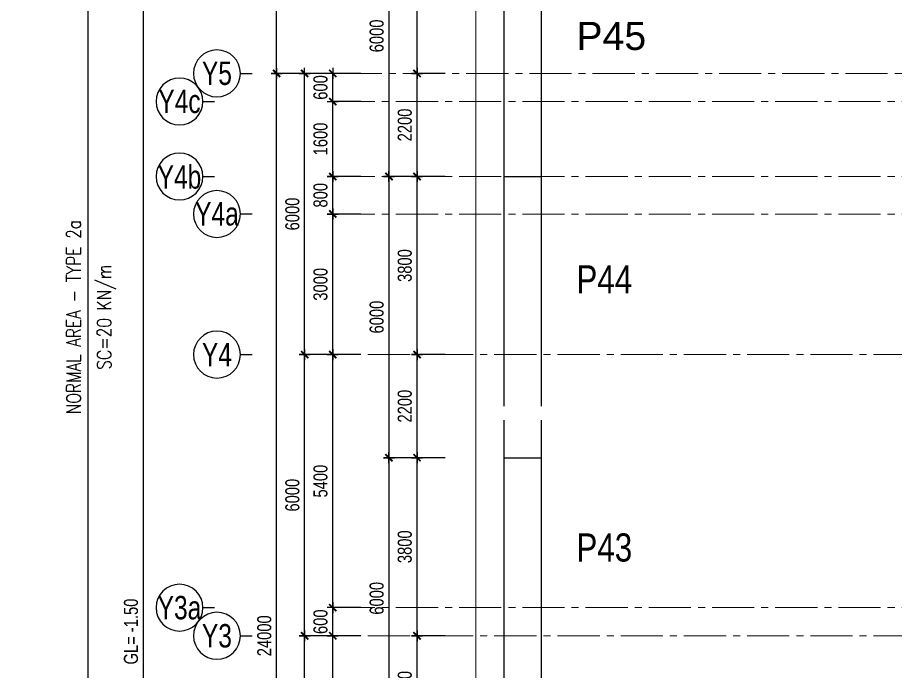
# Model space of a CAD drawing. Header units: millimetres. Extents: x 2611025 to 4139346, y -89870 to 101087.
# Drawn here: x 2637986 to 2656733, y -26496 to -12543 of the extents above; entities that cross this region are included whole.
import ezdxf
from ezdxf.enums import TextEntityAlignment as Align

# ---------------------------------------------------------------- set-up
doc = ezdxf.new("R2010")
doc.units = ezdxf.units.MM
doc.header["$LTSCALE"] = 1200
doc.header["$PDMODE"] = 35
doc.linetypes.add('CENTER2', pattern=[1.125, 0.75, -0.125, 0.125, -0.125])
doc.linetypes.add('ChainLines2', pattern=[3230, 2800, -140, 150, -140])
for name, color, linetype, lineweight in [('2D_SIKITI', 6, 'ChainLines2', 20), ('BOUND', 3, 'Continuous', 20), ('K-THUOC', 1, 'Continuous', 18)]:
    doc.layers.add(name, color=color, linetype=linetype, lineweight=lineweight)
for name, color, linetype in [('CDC.01.AXIS', 160, 'CENTER2'), ('CDC.02.DIM', 1, 'Continuous'), ('CDC.06.TEXT', 2, 'Continuous'), ('WALL-RC', 2, 'Continuous')]:
    doc.layers.add(name, color=color, linetype=linetype)
doc.styles.add('1', font='arial.ttf', dxfattribs={"width": 0.75})
doc.styles.add('Arial', font='arial.ttf', dxfattribs={"height": 480})
doc.styles.add('BIGTEXT', font='arial.ttf', dxfattribs={"width": 0.8})
doc.styles.add('DIMTEXT', font='romans.shx', dxfattribs={"width": 0.8})
doc.styles.add('SMTEXT', font='arial.ttf', dxfattribs={"width": 0.75})
doc.dimstyles.new('120X1', dxfattribs={"dimscale": 120, "dimtxt": 2.5, "dimasz": 0.008, "dimexe": 0, "dimexo": 0, "dimgap": 0.9, "dimtad": 1, "dimdec": 0, "dimzin": 13, "dimdsep": 46, "dimtxsty": '1', "dimblk1": 'CHEO', "dimblk2": 'CHEO', "dimsah": 1, "dimcen": 0, "dimclrd": 256, "dimclre": 256, "dimclrt": 3, "dimadec": 0, "dimazin": 0, "dimtfac": 1, "dimtdec": 0, "dimtix": 1, "dimtmove": 2, "dimatfit": 3, "dimldrblk": 'CHEO', "dimfxl": 8, "dimfxlon": 1, "dimtolj": 1, "dimtzin": 13, "dimarcsym": 0})
doc.dimstyles.new('BSV1-100', dxfattribs={"dimtxt": 300, "dimasz": 250, "dimexe": 200, "dimexo": 0, "dimgap": 108, "dimtad": 1, "dimdec": 0, "dimdsep": 46, "dimtxsty": 'SMTEXT', "dimblk": 'ARCHTICK', "dimcen": 100, "dimdle": 250, "dimclrd": 256, "dimclre": 256, "dimclrt": 1, "dimadec": 0, "dimazin": 0, "dimtfac": 1, "dimtdec": 0, "dimtix": 1, "dimtmove": 2, "dimatfit": 3, "dimfxl": 720, "dimfxlon": 1, "dimtolj": 1, "dimtzin": 0, "dimarcsym": 0})
doc.dimstyles.new('BSV100', dxfattribs={"dimscale": 1.5, "dimtxt": 300, "dimasz": 250, "dimexe": 200, "dimexo": 0, "dimgap": 108, "dimtad": 1, "dimdec": 0, "dimdsep": 46, "dimtxsty": 'SMTEXT', "dimblk": 'ARCHTICK', "dimcen": 100, "dimdle": 250, "dimclrd": 256, "dimclre": 256, "dimclrt": 2, "dimadec": 0, "dimazin": 0, "dimtfac": 1, "dimtdec": 0, "dimtix": 1, "dimtmove": 2, "dimatfit": 3, "dimfxl": 550, "dimfxlon": 1, "dimtolj": 1, "dimtzin": 0, "dimarcsym": 0})

# ---------------------------------------------------------------- blocks, each defined once
blk = doc.blocks.new('_ArchTick')
at = {"color": 0, "linetype": 'ByBlock', "const_width": 0.15}
blk.add_lwpolyline([(-0.5, -0.5), (0.5, 0.5)], dxfattribs=at)
blk = doc.blocks.new('*D16')
at = {"layer": 'BOUND', "lineweight": -2, "transparency": 16777216}
for p, q in [((2640673, -44255), (2640673, -7035)), ((2641393, -7285), (2640473, -7285)), ((2641393, -44005), (2640473, -44005))]:
    blk.add_line(p, q, dxfattribs=at)
at = {"layer": 'Defpoints', "color": 0, "transparency": 16777216}
for p in [(2640673, -7285), (2648144, -7285), (2648144, -44005)]:
    blk.add_point(p, dxfattribs=at)
at = {"layer": 'BOUND', "lineweight": -2, "transparency": 16777216, "xscale": 250, "yscale": 250, "zscale": 250}
for p, rotation in [((2640673, -7285), 90), ((2640673, -44005), 270)]:
    blk.add_blockref('_ArchTick', p, dxfattribs=dict(at, rotation=rotation))
at = {"layer": 'BOUND', "color": 1, "transparency": 16777216, "insert": (2640410, -25645), "char_height": 300, "attachment_point": 5, "rotation": 90, "style": 'SMTEXT'}
blk.add_mtext('\\A1;GL= -1.50', dxfattribs=at)
blk = doc.blocks.new('*D64')
at = {"layer": 'Defpoints', "color": 0, "transparency": 16777216}
for p in [(2639497, -9935), (2648375, -9935), (2648375, -27935)]:
    blk.add_point(p, dxfattribs=at)
at = {"layer": 'K-THUOC', "lineweight": -2, "transparency": 16777216}
for p, q in [((2639497, -28310), (2639497, -9560)), ((2640322, -9935), (2639197, -9935)), ((2640322, -27935), (2639197, -27935))]:
    blk.add_line(p, q, dxfattribs=at)
at = {"layer": 'K-THUOC', "lineweight": -2, "transparency": 16777216, "xscale": 375, "yscale": 375, "zscale": 375}
for p, rotation in [((2639497, -9935), 90), ((2639497, -27935), 270)]:
    blk.add_blockref('_ArchTick', p, dxfattribs=dict(at, rotation=rotation))
at = {"layer": 'K-THUOC', "color": 2, "transparency": 16777216, "char_height": 300, "attachment_point": 5, "rotation": 90, "style": 'DIMTEXT'}
for s, insert in [('\\A1;NORMAL AREA - TYPE 2a', (2639185, -18935)), ('\\A1;SC=20 KN/m', (2639888, -18935))]:
    blk.add_mtext(s, dxfattribs=dict(at, insert=insert))
blk = doc.blocks.new('_Axis name')
at = {"layer": 'CDC.02.DIM'}
blk.add_line((0, 2.5), (0, 0), dxfattribs=at)
blk.add_circle((0, 7.5), 5, dxfattribs=at)
at = {"layer": 'CDC.02.DIM', "style": 'BIGTEXT', "width": 0.75}
blk.add_attdef('.', text='', height=5, dxfattribs=at).set_placement((0, 7.5), align=Align.MIDDLE)
blk = doc.blocks.new('CHEO')
at = {"layer": 'CDC.02.DIM'}
for points in [[(-121, 0), (121, 0)], [(0, 121), (0, -121)]]:
    blk.add_lwpolyline(points, dxfattribs=at)
at = {"layer": 'CDC.02.DIM', "const_width": 40}
blk.add_lwpolyline([(80, 80), (-80, -81)], dxfattribs=at)
blk = doc.blocks.new('*D149')
at = {"layer": 'CDC.02.DIM', "lineweight": -2, "transparency": 16777216}
for p, q in [((2644477, -13735), (2643517, -13735)), ((2643517, -37734), (2643517, -13736)), ((2644477, -37735), (2643517, -37735))]:
    blk.add_line(p, q, dxfattribs=at)
at = {"layer": 'Defpoints', "color": 0, "transparency": 16777216}
for p in [(2643517, -13735), (2645317, -13735), (2645317, -37735)]:
    blk.add_point(p, dxfattribs=at)
at = {"layer": 'CDC.02.DIM', "lineweight": -2, "transparency": 16777216, "xscale": 0.96, "yscale": 0.96, "zscale": 0.96}
for p, rotation in [((2643517, -13735), 90), ((2643517, -37735), 270)]:
    blk.add_blockref('CHEO', p, dxfattribs=dict(at, rotation=rotation))
at = {"layer": 'CDC.02.DIM', "color": 3, "transparency": 16777216, "insert": (2643256, -25735), "char_height": 300, "attachment_point": 5, "rotation": 90, "style": '1'}
blk.add_mtext('\\A1;24000', dxfattribs=at)
blk = doc.blocks.new('*D150')
at = {"layer": 'CDC.02.DIM', "lineweight": -2, "transparency": 16777216}
for p, q in [((2644477, -8085), (2643517, -8085)), ((2643517, -13734), (2643517, -8086)), ((2644477, -13735), (2643517, -13735))]:
    blk.add_line(p, q, dxfattribs=at)
at = {"layer": 'Defpoints', "color": 0, "transparency": 16777216}
for p in [(2643517, -8085), (2645317, -8085), (2645317, -13735)]:
    blk.add_point(p, dxfattribs=at)
at = {"layer": 'CDC.02.DIM', "lineweight": -2, "transparency": 16777216, "xscale": 0.96, "yscale": 0.96, "zscale": 0.96}
for p, rotation in [((2643517, -8085), 90), ((2643517, -13735), 270)]:
    blk.add_blockref('CHEO', p, dxfattribs=dict(at, rotation=rotation))
at = {"layer": 'CDC.02.DIM', "color": 3, "transparency": 16777216, "insert": (2643256, -10910), "char_height": 300, "attachment_point": 5, "rotation": 90, "style": '1'}
blk.add_mtext('\\A1;5650', dxfattribs=at)
blk = doc.blocks.new('*D152')
at = {"layer": 'CDC.02.DIM', "lineweight": -2, "transparency": 16777216}
for p, q in [((2645077, -25735), (2644117, -25735)), ((2644117, -31734), (2644117, -25736)), ((2645077, -31735), (2644117, -31735))]:
    blk.add_line(p, q, dxfattribs=at)
at = {"layer": 'Defpoints', "color": 0, "transparency": 16777216}
for p in [(2644117, -25735), (2645317, -25735), (2645317, -31735)]:
    blk.add_point(p, dxfattribs=at)
at = {"layer": 'CDC.02.DIM', "lineweight": -2, "transparency": 16777216, "xscale": 0.96, "yscale": 0.96, "zscale": 0.96}
for p, rotation in [((2644117, -25735), 90), ((2644117, -31735), 270)]:
    blk.add_blockref('CHEO', p, dxfattribs=dict(at, rotation=rotation))
at = {"layer": 'CDC.02.DIM', "color": 3, "transparency": 16777216, "insert": (2643856, -28735), "char_height": 300, "attachment_point": 5, "rotation": 90, "style": '1'}
blk.add_mtext('\\A1;6000', dxfattribs=at)
blk = doc.blocks.new('*D153')
at = {"layer": 'CDC.02.DIM', "lineweight": -2, "transparency": 16777216}
for p, q in [((2645077, -19735), (2644117, -19735)), ((2644117, -25734), (2644117, -19736)), ((2645077, -25735), (2644117, -25735))]:
    blk.add_line(p, q, dxfattribs=at)
at = {"layer": 'Defpoints', "color": 0, "transparency": 16777216}
for p in [(2644117, -19735), (2645317, -19735), (2645317, -25735)]:
    blk.add_point(p, dxfattribs=at)
at = {"layer": 'CDC.02.DIM', "lineweight": -2, "transparency": 16777216, "xscale": 0.96, "yscale": 0.96, "zscale": 0.96}
for p, rotation in [((2644117, -19735), 90), ((2644117, -25735), 270)]:
    blk.add_blockref('CHEO', p, dxfattribs=dict(at, rotation=rotation))
at = {"layer": 'CDC.02.DIM', "color": 3, "transparency": 16777216, "insert": (2643856, -22735), "char_height": 300, "attachment_point": 5, "rotation": 90, "style": '1'}
blk.add_mtext('\\A1;6000', dxfattribs=at)
blk = doc.blocks.new('*D154')
at = {"layer": 'CDC.02.DIM', "lineweight": -2, "transparency": 16777216}
for p, q in [((2645077, -13735), (2644117, -13735)), ((2644117, -19734), (2644117, -13736)), ((2645077, -19735), (2644117, -19735))]:
    blk.add_line(p, q, dxfattribs=at)
at = {"layer": 'Defpoints', "color": 0, "transparency": 16777216}
for p in [(2644117, -13735), (2645317, -13735), (2645317, -19735)]:
    blk.add_point(p, dxfattribs=at)
at = {"layer": 'CDC.02.DIM', "lineweight": -2, "transparency": 16777216, "xscale": 0.96, "yscale": 0.96, "zscale": 0.96}
for p, rotation in [((2644117, -13735), 90), ((2644117, -19735), 270)]:
    blk.add_blockref('CHEO', p, dxfattribs=dict(at, rotation=rotation))
at = {"layer": 'CDC.02.DIM', "color": 3, "transparency": 16777216, "insert": (2643856, -16735), "char_height": 300, "attachment_point": 5, "rotation": 90, "style": '1'}
blk.add_mtext('\\A1;6000', dxfattribs=at)
blk = doc.blocks.new('*D158')
at = {"layer": 'CDC.02.DIM', "lineweight": -2, "transparency": 16777216}
for p, q in [((2645317, -25735), (2644717, -25735)), ((2644717, -31734), (2644717, -25736)), ((2645317, -31735), (2644717, -31735))]:
    blk.add_line(p, q, dxfattribs=at)
at = {"layer": 'Defpoints', "color": 0, "transparency": 16777216}
for p in [(2644717, -25735), (2645317, -25735), (2645317, -31735)]:
    blk.add_point(p, dxfattribs=at)
at = {"layer": 'CDC.02.DIM', "lineweight": -2, "transparency": 16777216, "xscale": 0.96, "yscale": 0.96, "zscale": 0.96}
for p, rotation in [((2644717, -25735), 90), ((2644717, -31735), 270)]:
    blk.add_blockref('CHEO', p, dxfattribs=dict(at, rotation=rotation))
at = {"layer": 'CDC.02.DIM', "color": 3, "transparency": 16777216, "insert": (2644456, -28735), "char_height": 300, "attachment_point": 5, "rotation": 90, "style": '1'}
blk.add_mtext('\\A1;6000', dxfattribs=at)
blk = doc.blocks.new('*D159')
at = {"layer": 'CDC.02.DIM', "lineweight": -2, "transparency": 16777216}
for p, q in [((2644717, -25134), (2644717, -25133)), ((2645317, -25135), (2644717, -25135)), ((2644717, -25735), (2644717, -25135)), ((2645317, -25735), (2644717, -25735)), ((2644717, -25736), (2644717, -25736))]:
    blk.add_line(p, q, dxfattribs=at)
at = {"layer": 'Defpoints', "color": 0, "transparency": 16777216}
for p in [(2644717, -25135), (2645317, -25135), (2645317, -25735)]:
    blk.add_point(p, dxfattribs=at)
at = {"layer": 'CDC.02.DIM', "lineweight": -2, "transparency": 16777216, "xscale": 0.96, "yscale": 0.96, "zscale": 0.96}
for p, rotation in [((2644717, -25135), 270), ((2644717, -25735), 90)]:
    blk.add_blockref('CHEO', p, dxfattribs=dict(at, rotation=rotation))
at = {"layer": 'CDC.02.DIM', "color": 3, "transparency": 16777216, "insert": (2644456, -25435), "char_height": 300, "attachment_point": 5, "rotation": 90, "style": '1'}
blk.add_mtext('\\A1;600', dxfattribs=at)
blk = doc.blocks.new('*D160')
at = {"layer": 'CDC.02.DIM', "lineweight": -2, "transparency": 16777216}
for p, q in [((2645317, -19735), (2644717, -19735)), ((2644717, -25134), (2644717, -19736)), ((2645317, -25135), (2644717, -25135))]:
    blk.add_line(p, q, dxfattribs=at)
at = {"layer": 'Defpoints', "color": 0, "transparency": 16777216}
for p in [(2644717, -19735), (2645317, -19735), (2645317, -25135)]:
    blk.add_point(p, dxfattribs=at)
at = {"layer": 'CDC.02.DIM', "lineweight": -2, "transparency": 16777216, "xscale": 0.96, "yscale": 0.96, "zscale": 0.96}
for p, rotation in [((2644717, -19735), 90), ((2644717, -25135), 270)]:
    blk.add_blockref('CHEO', p, dxfattribs=dict(at, rotation=rotation))
at = {"layer": 'CDC.02.DIM', "color": 3, "transparency": 16777216, "insert": (2644456, -22435), "char_height": 300, "attachment_point": 5, "rotation": 90, "style": '1'}
blk.add_mtext('\\A1;5400', dxfattribs=at)
blk = doc.blocks.new('*D161')
at = {"layer": 'CDC.02.DIM', "lineweight": -2, "transparency": 16777216}
for p, q in [((2645317, -16735), (2644717, -16735)), ((2644717, -19734), (2644717, -16736)), ((2645317, -19735), (2644717, -19735))]:
    blk.add_line(p, q, dxfattribs=at)
at = {"layer": 'Defpoints', "color": 0, "transparency": 16777216}
for p in [(2644717, -16735), (2645317, -16735), (2645317, -19735)]:
    blk.add_point(p, dxfattribs=at)
at = {"layer": 'CDC.02.DIM', "lineweight": -2, "transparency": 16777216, "xscale": 0.96, "yscale": 0.96, "zscale": 0.96}
for p, rotation in [((2644717, -16735), 90), ((2644717, -19735), 270)]:
    blk.add_blockref('CHEO', p, dxfattribs=dict(at, rotation=rotation))
at = {"layer": 'CDC.02.DIM', "color": 3, "transparency": 16777216, "insert": (2644456, -18235), "char_height": 300, "attachment_point": 5, "rotation": 90, "style": '1'}
blk.add_mtext('\\A1;3000', dxfattribs=at)
blk = doc.blocks.new('*D162')
at = {"layer": 'CDC.02.DIM', "lineweight": -2, "transparency": 16777216}
for p, q in [((2645317, -15935), (2644717, -15935)), ((2644717, -16734), (2644717, -15936)), ((2645317, -16735), (2644717, -16735))]:
    blk.add_line(p, q, dxfattribs=at)
at = {"layer": 'Defpoints', "color": 0, "transparency": 16777216}
for p in [(2644717, -15935), (2645317, -15935), (2645317, -16735)]:
    blk.add_point(p, dxfattribs=at)
at = {"layer": 'CDC.02.DIM', "lineweight": -2, "transparency": 16777216, "xscale": 0.96, "yscale": 0.96, "zscale": 0.96}
for p, rotation in [((2644717, -15935), 90), ((2644717, -16735), 270)]:
    blk.add_blockref('CHEO', p, dxfattribs=dict(at, rotation=rotation))
at = {"layer": 'CDC.02.DIM', "color": 3, "transparency": 16777216, "insert": (2644456, -16335), "char_height": 300, "attachment_point": 5, "rotation": 90, "style": '1'}
blk.add_mtext('\\A1;800', dxfattribs=at)
blk = doc.blocks.new('*D163')
at = {"layer": 'CDC.02.DIM', "lineweight": -2, "transparency": 16777216}
for p, q in [((2645317, -14335), (2644717, -14335)), ((2644717, -15934), (2644717, -14336)), ((2645317, -15935), (2644717, -15935))]:
    blk.add_line(p, q, dxfattribs=at)
at = {"layer": 'Defpoints', "color": 0, "transparency": 16777216}
for p in [(2644717, -14335), (2645317, -14335), (2645317, -15935)]:
    blk.add_point(p, dxfattribs=at)
at = {"layer": 'CDC.02.DIM', "lineweight": -2, "transparency": 16777216, "xscale": 0.96, "yscale": 0.96, "zscale": 0.96}
for p, rotation in [((2644717, -14335), 90), ((2644717, -15935), 270)]:
    blk.add_blockref('CHEO', p, dxfattribs=dict(at, rotation=rotation))
at = {"layer": 'CDC.02.DIM', "color": 3, "transparency": 16777216, "insert": (2644456, -15135), "char_height": 300, "attachment_point": 5, "rotation": 90, "style": '1'}
blk.add_mtext('\\A1;1600', dxfattribs=at)
blk = doc.blocks.new('*D164')
at = {"layer": 'CDC.02.DIM', "lineweight": -2, "transparency": 16777216}
for p, q in [((2644717, -13734), (2644717, -13733)), ((2645317, -13735), (2644717, -13735)), ((2644717, -14335), (2644717, -13735)), ((2645317, -14335), (2644717, -14335)), ((2644717, -14336), (2644717, -14336))]:
    blk.add_line(p, q, dxfattribs=at)
at = {"layer": 'Defpoints', "color": 0, "transparency": 16777216}
for p in [(2644717, -13735), (2645317, -13735), (2645317, -14335)]:
    blk.add_point(p, dxfattribs=at)
at = {"layer": 'CDC.02.DIM', "lineweight": -2, "transparency": 16777216, "xscale": 0.96, "yscale": 0.96, "zscale": 0.96}
for p, rotation in [((2644717, -13735), 270), ((2644717, -14335), 90)]:
    blk.add_blockref('CHEO', p, dxfattribs=dict(at, rotation=rotation))
at = {"layer": 'CDC.02.DIM', "color": 3, "transparency": 16777216, "insert": (2644456, -14035), "char_height": 300, "attachment_point": 5, "rotation": 90, "style": '1'}
blk.add_mtext('\\A1;600', dxfattribs=at)
blk = doc.blocks.new('*D173')
at = {"layer": 'CDC.02.DIM', "lineweight": -2, "transparency": 16777216}
for p, q in [((2647117, -25735), (2646517, -25735)), ((2646517, -27934), (2646517, -25736)), ((2647117, -27935), (2646517, -27935))]:
    blk.add_line(p, q, dxfattribs=at)
at = {"layer": 'Defpoints', "color": 0, "transparency": 16777216}
for p in [(2646517, -25735), (2647117, -25735), (2647117, -27935)]:
    blk.add_point(p, dxfattribs=at)
at = {"layer": 'CDC.02.DIM', "lineweight": -2, "transparency": 16777216, "xscale": 0.96, "yscale": 0.96, "zscale": 0.96}
for p, rotation in [((2646517, -25735), 90), ((2646517, -27935), 270)]:
    blk.add_blockref('CHEO', p, dxfattribs=dict(at, rotation=rotation))
at = {"layer": 'CDC.02.DIM', "color": 3, "transparency": 16777216, "insert": (2646256, -26835), "char_height": 300, "attachment_point": 5, "rotation": 90, "style": '1'}
blk.add_mtext('\\A1;2200', dxfattribs=at)
blk = doc.blocks.new('*D174')
at = {"layer": 'CDC.02.DIM', "lineweight": -2, "transparency": 16777216}
for p, q in [((2647117, -21935), (2646517, -21935)), ((2646517, -25734), (2646517, -21936)), ((2647117, -25735), (2646517, -25735))]:
    blk.add_line(p, q, dxfattribs=at)
at = {"layer": 'Defpoints', "color": 0, "transparency": 16777216}
for p in [(2646517, -21935), (2647117, -21935), (2647117, -25735)]:
    blk.add_point(p, dxfattribs=at)
at = {"layer": 'CDC.02.DIM', "lineweight": -2, "transparency": 16777216, "xscale": 0.96, "yscale": 0.96, "zscale": 0.96}
for p, rotation in [((2646517, -21935), 90), ((2646517, -25735), 270)]:
    blk.add_blockref('CHEO', p, dxfattribs=dict(at, rotation=rotation))
at = {"layer": 'CDC.02.DIM', "color": 3, "transparency": 16777216, "insert": (2646256, -23835), "char_height": 300, "attachment_point": 5, "rotation": 90, "style": '1'}
blk.add_mtext('\\A1;3800', dxfattribs=at)
blk = doc.blocks.new('*D175')
at = {"layer": 'CDC.02.DIM', "lineweight": -2, "transparency": 16777216}
for p, q in [((2647117, -19735), (2646517, -19735)), ((2646517, -21934), (2646517, -19736)), ((2647117, -21935), (2646517, -21935))]:
    blk.add_line(p, q, dxfattribs=at)
at = {"layer": 'Defpoints', "color": 0, "transparency": 16777216}
for p in [(2646517, -19735), (2647117, -19735), (2647117, -21935)]:
    blk.add_point(p, dxfattribs=at)
at = {"layer": 'CDC.02.DIM', "lineweight": -2, "transparency": 16777216, "xscale": 0.96, "yscale": 0.96, "zscale": 0.96}
for p, rotation in [((2646517, -19735), 90), ((2646517, -21935), 270)]:
    blk.add_blockref('CHEO', p, dxfattribs=dict(at, rotation=rotation))
at = {"layer": 'CDC.02.DIM', "color": 3, "transparency": 16777216, "insert": (2646256, -20835), "char_height": 300, "attachment_point": 5, "rotation": 90, "style": '1'}
blk.add_mtext('\\A1;2200', dxfattribs=at)
blk = doc.blocks.new('*D176')
at = {"layer": 'CDC.02.DIM', "lineweight": -2, "transparency": 16777216}
for p, q in [((2647117, -15935), (2646517, -15935)), ((2646517, -19734), (2646517, -15936)), ((2647117, -19735), (2646517, -19735))]:
    blk.add_line(p, q, dxfattribs=at)
at = {"layer": 'Defpoints', "color": 0, "transparency": 16777216}
for p in [(2646517, -15935), (2647117, -15935), (2647117, -19735)]:
    blk.add_point(p, dxfattribs=at)
at = {"layer": 'CDC.02.DIM', "lineweight": -2, "transparency": 16777216, "xscale": 0.96, "yscale": 0.96, "zscale": 0.96}
for p, rotation in [((2646517, -15935), 90), ((2646517, -19735), 270)]:
    blk.add_blockref('CHEO', p, dxfattribs=dict(at, rotation=rotation))
at = {"layer": 'CDC.02.DIM', "color": 3, "transparency": 16777216, "insert": (2646256, -17835), "char_height": 300, "attachment_point": 5, "rotation": 90, "style": '1'}
blk.add_mtext('\\A1;3800', dxfattribs=at)
blk = doc.blocks.new('*D177')
at = {"layer": 'CDC.02.DIM', "lineweight": -2, "transparency": 16777216}
for p, q in [((2647117, -13735), (2646517, -13735)), ((2646517, -15934), (2646517, -13736)), ((2647117, -15935), (2646517, -15935))]:
    blk.add_line(p, q, dxfattribs=at)
at = {"layer": 'Defpoints', "color": 0, "transparency": 16777216}
for p in [(2646517, -13735), (2647117, -13735), (2647117, -15935)]:
    blk.add_point(p, dxfattribs=at)
at = {"layer": 'CDC.02.DIM', "lineweight": -2, "transparency": 16777216, "xscale": 0.96, "yscale": 0.96, "zscale": 0.96}
for p, rotation in [((2646517, -13735), 90), ((2646517, -15935), 270)]:
    blk.add_blockref('CHEO', p, dxfattribs=dict(at, rotation=rotation))
at = {"layer": 'CDC.02.DIM', "color": 3, "transparency": 16777216, "insert": (2646256, -14835), "char_height": 300, "attachment_point": 5, "rotation": 90, "style": '1'}
blk.add_mtext('\\A1;2200', dxfattribs=at)
blk = doc.blocks.new('*D178')
at = {"layer": 'CDC.02.DIM', "lineweight": -2, "transparency": 16777216}
for p, q in [((2647117, -9935), (2646517, -9935)), ((2646517, -13734), (2646517, -9936)), ((2647117, -13735), (2646517, -13735))]:
    blk.add_line(p, q, dxfattribs=at)
at = {"layer": 'Defpoints', "color": 0, "transparency": 16777216}
for p in [(2646517, -9935), (2647117, -9935), (2647117, -13735)]:
    blk.add_point(p, dxfattribs=at)
at = {"layer": 'CDC.02.DIM', "lineweight": -2, "transparency": 16777216, "xscale": 0.96, "yscale": 0.96, "zscale": 0.96}
for p, rotation in [((2646517, -9935), 90), ((2646517, -13735), 270)]:
    blk.add_blockref('CHEO', p, dxfattribs=dict(at, rotation=rotation))
at = {"layer": 'CDC.02.DIM', "color": 3, "transparency": 16777216, "insert": (2646256, -11835), "char_height": 300, "attachment_point": 5, "rotation": 90, "style": '1'}
blk.add_mtext('\\A1;3800', dxfattribs=at)
blk = doc.blocks.new('*D182')
at = {"layer": 'CDC.02.DIM', "lineweight": -2, "transparency": 16777216}
for p, q in [((2646877, -9935), (2645917, -9935)), ((2645917, -9936), (2645917, -15934)), ((2646877, -15935), (2645917, -15935))]:
    blk.add_line(p, q, dxfattribs=at)
at = {"layer": 'Defpoints', "color": 0, "transparency": 16777216}
for p in [(2647117, -9935), (2645917, -15935), (2647117, -15935)]:
    blk.add_point(p, dxfattribs=at)
at = {"layer": 'CDC.02.DIM', "lineweight": -2, "transparency": 16777216, "xscale": 0.96, "yscale": 0.96, "zscale": 0.96}
for p, rotation in [((2645917, -9935), 90), ((2645917, -15935), 270)]:
    blk.add_blockref('CHEO', p, dxfattribs=dict(at, rotation=rotation))
at = {"layer": 'CDC.02.DIM', "color": 3, "transparency": 16777216, "insert": (2645656, -12935), "char_height": 300, "attachment_point": 5, "rotation": 90, "style": '1'}
blk.add_mtext('\\A1;6000', dxfattribs=at)
blk = doc.blocks.new('*D183')
at = {"layer": 'CDC.02.DIM', "lineweight": -2, "transparency": 16777216}
for p, q in [((2646877, -15935), (2645917, -15935)), ((2645917, -15936), (2645917, -21934)), ((2646877, -21935), (2645917, -21935))]:
    blk.add_line(p, q, dxfattribs=at)
at = {"layer": 'Defpoints', "color": 0, "transparency": 16777216}
for p in [(2647117, -15935), (2645917, -21935), (2647117, -21935)]:
    blk.add_point(p, dxfattribs=at)
at = {"layer": 'CDC.02.DIM', "lineweight": -2, "transparency": 16777216, "xscale": 0.96, "yscale": 0.96, "zscale": 0.96}
for p, rotation in [((2645917, -15935), 90), ((2645917, -21935), 270)]:
    blk.add_blockref('CHEO', p, dxfattribs=dict(at, rotation=rotation))
at = {"layer": 'CDC.02.DIM', "color": 3, "transparency": 16777216, "insert": (2645656, -18935), "char_height": 300, "attachment_point": 5, "rotation": 90, "style": '1'}
blk.add_mtext('\\A1;6000', dxfattribs=at)
blk = doc.blocks.new('*D184')
at = {"layer": 'CDC.02.DIM', "lineweight": -2, "transparency": 16777216}
for p, q in [((2646877, -21935), (2645917, -21935)), ((2645917, -21936), (2645917, -27934)), ((2646877, -27935), (2645917, -27935))]:
    blk.add_line(p, q, dxfattribs=at)
at = {"layer": 'Defpoints', "color": 0, "transparency": 16777216}
for p in [(2647117, -21935), (2645917, -27935), (2647117, -27935)]:
    blk.add_point(p, dxfattribs=at)
at = {"layer": 'CDC.02.DIM', "lineweight": -2, "transparency": 16777216, "xscale": 0.96, "yscale": 0.96, "zscale": 0.96}
for p, rotation in [((2645917, -21935), 90), ((2645917, -27935), 270)]:
    blk.add_blockref('CHEO', p, dxfattribs=dict(at, rotation=rotation))
at = {"layer": 'CDC.02.DIM', "color": 3, "transparency": 16777216, "insert": (2645656, -24935), "char_height": 300, "attachment_point": 5, "rotation": 90, "style": '1'}
blk.add_mtext('\\A1;6000', dxfattribs=at)

msp = doc.modelspace()

# ---------------------------------------------------------------- linework, layer by layer
at = {"layer": '2D_SIKITI', "color": 220, "true_color": 0xff00bf}
msp.add_line((2647774, -6579.5), (2647774, -40719.1), dxfattribs=at)
at = {"layer": 'CDC.01.AXIS', "color": 5, "lineweight": 9, "true_color": 0x0100ff}
for p, q in [((2643517, -13735.5), (2718222.4, -13735.5)), ((2644717, -14336.5), (2717022.4, -14334.6)), ((2644717, -15935.5), (2717022.4, -15935.5)), ((2644717, -16735.5), (2717022.4, -16735.5)), ((2644117, -19733.6), (2717622.4, -19733.6)), ((2644717, -25134.6), (2717022.3, -25134.6)), ((2644117, -25733.6), (2717622.4, -25733.6))]:
    msp.add_line(p, q, dxfattribs=at)
at = {"layer": 'WALL-RC'}
for p, q in [((2648374.7, -15934.6), (2649174.7, -15934.6)), ((2648374.7, -21934.6), (2649174.7, -21934.6))]:
    msp.add_line(p, q, dxfattribs=at)
for points in [[(2648374.7, -20834.6), (2648374.7, -7284.6), (2656814.7, -7284.6), (2664314.7, -7284.6), (2710450.8, -7284.6), (2712433.3, -9265.8), (2712864.7, -15928.7), (2712864.7, -41284), (2707874.4, -43779.1), (2699026.3, -44034.6), (2660714.7, -44034.6), (2658914.7, -44034.6), (2652289.1, -44034.6), (2648374.7, -40215.7), (2648374.7, -21134.1)], [(2649174.7, -20834.6), (2649174.7, -8084.6), (2656814.7, -8084.6), (2664314.7, -8084.6), (2710119.6, -8084.6), (2711654.5, -9618.5), (2712064.7, -15954.6), (2712064.7, -40789.6), (2707674.7, -42984.6), (2699014.7, -43234.6), (2660714.7, -43234.6), (2658914.7, -43234.6), (2652614.7, -43234.6), (2649174.7, -39878.6), (2649174.7, -21134.1)]]:
    msp.add_lwpolyline(points, dxfattribs=at)

# ---------------------------------------------------------------- block references
at = {"layer": 'CDC.02.DIM'}
ref = msp.add_blockref('_Axis name', (2642993.9, -13734.6), dxfattribs=dict(at, xscale=-100, yscale=100, zscale=100, rotation=90.00000000000024))
ref.add_attrib('.', 'Y5', dxfattribs={"height": 500, "style": 'BIGTEXT', "width": 0.75}).set_placement((2642243.9, -13734.6), align=Align.MIDDLE)
ref = msp.add_blockref('_Axis name', (2642193.9, -14334.6), dxfattribs=dict(at, xscale=-100, yscale=100, zscale=100, rotation=90.00000000000024))
ref.add_attrib('.', 'Y4c', dxfattribs={"height": 500, "style": 'BIGTEXT', "width": 0.75}).set_placement((2641443.9, -14334.6), align=Align.MIDDLE)
ref = msp.add_blockref('_Axis name', (2642193.9, -15934.6), dxfattribs=dict(at, xscale=-100, yscale=100, zscale=100, rotation=90.00000000000024))
ref.add_attrib('.', 'Y4b', dxfattribs={"height": 500, "style": 'BIGTEXT', "width": 0.75}).set_placement((2641443.9, -15934.6), align=Align.MIDDLE)
ref = msp.add_blockref('_Axis name', (2642993.9, -16734.6), dxfattribs=dict(at, xscale=-100, yscale=100, zscale=100, rotation=90.00000000000024))
ref.add_attrib('.', 'Y4a', dxfattribs={"height": 500, "style": 'BIGTEXT', "width": 0.75}).set_placement((2642243.9, -16734.6), align=Align.MIDDLE)
ref = msp.add_blockref('_Axis name', (2642993.9, -19734.6), dxfattribs=dict(at, xscale=-100, yscale=100, zscale=100, rotation=90.00000000000024))
ref.add_attrib('.', 'Y4', dxfattribs={"height": 500, "style": 'BIGTEXT', "width": 0.75}).set_placement((2642243.9, -19734.6), align=Align.MIDDLE)
ref = msp.add_blockref('_Axis name', (2642193.9, -25134.6), dxfattribs=dict(at, xscale=-100, yscale=100, zscale=100, rotation=90.00000000000024))
ref.add_attrib('.', 'Y3a', dxfattribs={"height": 500, "style": 'BIGTEXT', "width": 0.75}).set_placement((2641443.9, -25134.6), align=Align.MIDDLE)
ref = msp.add_blockref('_Axis name', (2642993.9, -25734.6), dxfattribs=dict(at, xscale=-100, yscale=100, zscale=100, rotation=90.00000000000024))
ref.add_attrib('.', 'Y3', dxfattribs={"height": 500, "style": 'BIGTEXT', "width": 0.75}).set_placement((2642243.9, -25734.6), align=Align.MIDDLE)

# ---------------------------------------------------------------- texts
at = {"layer": 'CDC.06.TEXT', "ltscale": 0.5, "char_height": 600, "attachment_point": 1, "style": 'Arial'}
for s, insert in [('{\\fArial|b0|i0|c163|p34;P4}5', (2649919.3, -12634.6)), ('{\\W0.8;P44}', (2649919.3, -17829.5)), ('{\\W0.8;P43}', (2649919.3, -23550.8))]:
    msp.add_mtext_dynamic_manual_height_columns(s, width=1245.05, gutter_width=1250, heights=[0], dxfattribs=dict(at, insert=insert))

# ---------------------------------------------------------------- dimensions: what is measured, and where the dimension line sits
at = {"layer": 'BOUND'}
dim = msp.add_linear_dim(base=(2640673, -7284.6), p1=(2648144.4, -44004.9), p2=(2648144.4, -7284.6), angle=90, text='GL= -1.50', dimstyle='BSV1-100', dxfattribs=at)
dim.commit()
dim.dimension.update_dxf_attribs({"geometry": '*D16', "text_midpoint": (2640409.8, -25644.8)})
at = {"layer": 'CDC.02.DIM'}
for base, p1, p2, picture, middle in [((2643517, -8084.6), (2645317, -13734.6), (2645317, -8084.6), '*D150', (2643255.9, -10909.6)), ((2645917.1, -15934.6), (2647117.1, -9934.6), (2647117.1, -15934.6), '*D182', (2645656, -12934.6)), ((2646517.1, -9934.6), (2647117.1, -13734.6), (2647117.1, -9934.6), '*D178', (2646255.9, -11834.6)), ((2643517, -13734.6), (2645317, -37734.6), (2645317, -13734.6), '*D149', (2643255.9, -25734.6)), ((2644117, -13734.6), (2645317, -19734.6), (2645317, -13734.6), '*D154', (2643855.9, -16734.6)), ((2644717, -13734.6), (2645317, -14334.6), (2645317, -13734.6), '*D164', (2644455.9, -14034.6)), ((2646517.1, -13734.6), (2647117.1, -15934.6), (2647117.1, -13734.6), '*D177', (2646256, -14834.6)), ((2644717, -14334.6), (2645317, -15934.6), (2645317, -14334.6), '*D163', (2644455.9, -15134.6)), ((2644717, -15934.6), (2645317, -16734.6), (2645317, -15934.6), '*D162', (2644455.9, -16334.6)), ((2645917.1, -21934.6), (2647117.1, -15934.6), (2647117.1, -21934.6), '*D183', (2645656, -18934.6)), ((2646517.1, -15934.6), (2647117.1, -19734.6), (2647117.1, -15934.6), '*D176', (2646255.9, -17834.6)), ((2644717, -16734.6), (2645317, -19734.6), (2645317, -16734.6), '*D161', (2644455.8, -18234.6)), ((2644117, -19734.6), (2645317, -25734.6), (2645317, -19734.6), '*D153', (2643855.9, -22734.6)), ((2644717, -19734.6), (2645317, -25134.6), (2645317, -19734.6), '*D160', (2644455.9, -22434.6)), ((2646517.1, -19734.6), (2647117.1, -21934.6), (2647117.1, -19734.6), '*D175', (2646256, -20834.6)), ((2645917.1, -27934.6), (2647117.1, -21934.6), (2647117.1, -27934.6), '*D184', (2645656, -24934.6)), ((2646517.1, -21934.6), (2647117.1, -25734.6), (2647117.1, -21934.6), '*D174', (2646255.9, -23834.6)), ((2644717, -25134.6), (2645317, -25734.6), (2645317, -25134.6), '*D159', (2644455.9, -25434.6)), ((2644117, -25734.6), (2645317, -31734.6), (2645317, -25734.6), '*D152', (2643855.9, -28734.6)), ((2644717, -25734.6), (2645317, -31734.6), (2645317, -25734.6), '*D158', (2644455.9, -28734.6)), ((2646517.1, -25734.6), (2647117.1, -27934.6), (2647117.1, -25734.6), '*D173', (2646256, -26834.6))]:
    dim = msp.add_linear_dim(base=base, p1=p1, p2=p2, angle=90, dimstyle='120X1', dxfattribs=at)
    dim.commit()
    dim.dimension.update_dxf_attribs({"geometry": picture, "text_midpoint": middle})
at = {"layer": 'K-THUOC'}
dim = msp.add_linear_dim(base=(2639497.3, -9934.6), p1=(2648374.7, -27934.6), p2=(2648374.7, -9934.6), angle=270, text='NORMAL AREA - TYPE 2a\\XSC=20 KN/m', dimstyle='BSV100', override={"dimtxt": 200, "dimtxsty": 'DIMTEXT'}, dxfattribs=at)
dim.commit()
dim.dimension.update_dxf_attribs({"geometry": '*D64', "text_midpoint": (2639497.3, -18934.6)})

doc.saveas('drawing.dxf')
